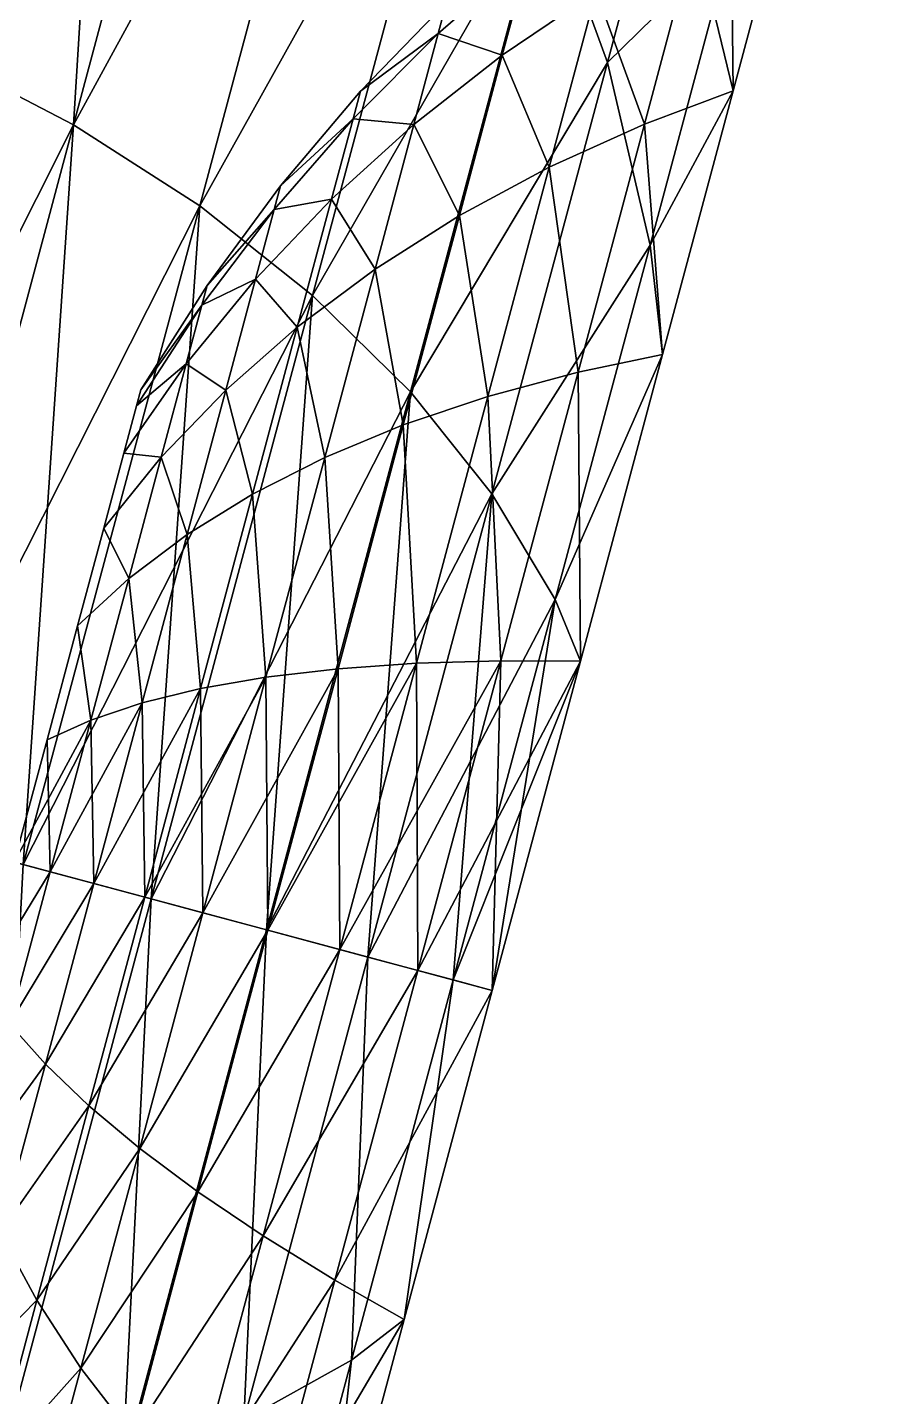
# Model space of a CAD drawing. Extents: x -32 to 38.3, y -16.7 to 82.8.
# Drawn here: x -28.493 to -26.811, y -4.233 to -1.533 of the extents above; entities that cross this region are included whole.
import ezdxf

# ---------------------------------------------------------------- set-up
doc = ezdxf.new("R2010")
doc.units = 0
doc.header["$MEASUREMENT"] = 0
doc.layers.add('STL2DXF', color=7, linetype='Continuous')

msp = doc.modelspace()

# ---------------------------------------------------------------- linework, layer by layer
at = {"layer": 'STL2DXF'}
for points in [[(-29.8277, -3.4993, 27.4223), (-31.9892, -11.5664, 30), (-27.3305, 5.8203, 30)], [(-31.9892, -11.5664, 5), (-30.0618, -4.373, 8.5169), (-27.3305, 5.8203, 5)], [(-12.6707, -16.7428, 30), (-27.3305, 5.8203, 30), (-31.9892, -11.5664, 30)], [(-8.012, 0.6439, 5), (-31.9892, -11.5664, 5), (-27.3305, 5.8203, 5)], [(-27.3305, 5.8203, 5), (-30.0618, -4.373, 8.5169), (-29.6599, -2.873, 8.3125)], [(-29.8277, -3.4993, 27.4223), (-27.3305, 5.8203, 30), (-29.6599, -2.873, 27.5075)], [(-29.6599, -2.873, 27.5075), (-27.3305, 5.8203, 30), (-29.4921, -2.2468, 27.4223)], [(-27.3305, 5.8203, 5), (-29.6599, -2.873, 8.3125), (-29.258, -1.373, 8.5169)], [(-29.4921, -2.2468, 27.4223), (-27.3305, 5.8203, 30), (-29.3357, -1.6632, 27.1726)], [(-29.3357, -1.6632, 27.1726), (-27.3305, 5.8203, 30), (-29.2014, -1.1621, 26.7753)], [(-27.3305, 5.8203, 30), (-12.6707, -16.7428, 30), (-8.012, 0.6439, 30)], [(-31.9892, -11.5664, 5), (-8.012, 0.6439, 5), (-12.6707, -16.7428, 5)], [(-28.5875, -0.0811, 9.1608), (-28.6716, -1.5849, 8.7144), (-28.3099, -0.2348, 9.2934)], [(-28.9588, -1.467, 20.0585), (-28.3099, -0.2348, 19.3316), (-28.6716, -1.5849, 19.9106)], [(-28.3099, -0.2348, 19.3316), (-28.4014, -1.7249, 19.6669), (-28.6716, -1.5849, 19.9106)], [(-28.4014, -1.7249, 8.9581), (-28.3099, -0.2348, 9.2934), (-28.6716, -1.5849, 8.7144)], [(-28.4014, -1.7249, 19.6669), (-28.3099, -0.2348, 19.3316), (-28.0554, -0.4336, 19.1131)], [(-28.3099, -0.2348, 9.2934), (-28.4014, -1.7249, 8.9581), (-28.0554, -0.4336, 9.5119)], [(-27.8283, -0.6741, 18.8125), (-28.4014, -1.7249, 19.6669), (-28.0554, -0.4336, 19.1131)], [(-28.4014, -1.7249, 8.9581), (-27.8283, -0.6741, 9.8125), (-28.0554, -0.4336, 9.5119)], [(-28.4014, -1.7249, 19.6669), (-27.8283, -0.6741, 18.8125), (-28.1527, -1.8846, 19.3316)], [(-27.8283, -0.6741, 9.8125), (-28.4014, -1.7249, 8.9581), (-28.1527, -1.8846, 9.2934)], [(-27.6326, -0.9522, 18.4349), (-28.1527, -1.8846, 19.3316), (-27.8283, -0.6741, 18.8125)], [(-28.1527, -1.8846, 9.2934), (-27.6326, -0.9522, 10.1901), (-27.8283, -0.6741, 9.8125)], [(-27.4716, -1.2632, 17.9867), (-27.1522, -0.8711, 16.8953), (-27.348, -1.6018, 17.4757)], [(-27.1522, -0.8711, 11.7297), (-27.4716, -1.2632, 10.6383), (-27.348, -1.6018, 11.1493)], [(-27.1032, -1.362, 16.4338), (-27.348, -1.6018, 17.4757), (-27.1522, -0.8711, 16.8953)], [(-27.348, -1.6018, 11.1493), (-27.1032, -1.362, 12.1912), (-27.1522, -0.8711, 11.7297)], [(-28.1527, -1.8846, 19.3316), (-27.6326, -0.9522, 18.4349), (-27.9298, -2.0612, 18.9104)], [(-27.6326, -0.9522, 10.1901), (-28.1527, -1.8846, 9.2934), (-27.9298, -2.0612, 9.7146)], [(-27.4716, -1.2632, 17.9867), (-27.9298, -2.0612, 18.9104), (-27.6326, -0.9522, 18.4349)], [(-27.9298, -2.0612, 9.7146), (-27.4716, -1.2632, 10.6383), (-27.6326, -0.9522, 10.1901)], [(-27.9298, -2.0612, 18.9104), (-27.4716, -1.2632, 17.9867), (-27.7364, -2.2516, 18.4106)], [(-27.4716, -1.2632, 10.6383), (-27.9298, -2.0612, 9.7146), (-27.7364, -2.2516, 10.2144)], [(-27.348, -1.6018, 17.4757), (-27.7364, -2.2516, 18.4106), (-27.4716, -1.2632, 17.9867)], [(-27.7364, -2.2516, 10.2144), (-27.348, -1.6018, 11.1493), (-27.4716, -1.2632, 10.6383)], [(-27.1747, -1.3485, 15.5341), (-27.1002, -1.6579, 16.1488), (-26.9934, -1.2592, 15.6109)], [(-27.1002, -1.6579, 12.4762), (-27.1747, -1.3485, 13.0909), (-26.9934, -1.2592, 13.0141)], [(-27.1032, -1.362, 16.4338), (-26.9934, -1.2592, 15.6109), (-27.1002, -1.6579, 16.1488)], [(-26.9934, -1.2592, 13.0141), (-27.1032, -1.362, 12.1912), (-27.1002, -1.6579, 12.4762)], [(-27.3701, -1.4618, 15.4417), (-27.2752, -1.7235, 16.04), (-27.1747, -1.3485, 15.5341)], [(-27.2752, -1.7235, 12.585), (-27.3701, -1.4618, 13.1833), (-27.1747, -1.3485, 13.0909)], [(-27.1002, -1.6579, 16.1488), (-27.1747, -1.3485, 15.5341), (-27.2752, -1.7235, 16.04)], [(-27.1747, -1.3485, 13.0909), (-27.1002, -1.6579, 12.4762), (-27.2752, -1.7235, 12.585)], [(-27.348, -1.6018, 17.4757), (-27.1032, -1.362, 16.4338), (-27.264, -1.9621, 16.9106)], [(-27.1032, -1.362, 12.1912), (-27.348, -1.6018, 11.1493), (-27.264, -1.9621, 11.7144)], [(-27.1002, -1.6579, 16.1488), (-27.264, -1.9621, 16.9106), (-27.1032, -1.362, 16.4338)], [(-27.264, -1.9621, 11.7144), (-27.1002, -1.6579, 12.4762), (-27.1032, -1.362, 12.1912)], [(-27.6818, -1.5445, 14.7935), (-27.5555, -1.5871, 15.3441), (-27.5021, -1.388, 14.8465)], [(-27.5021, -1.388, 14.8465), (-27.6654, -1.4834, 14.3125), (-27.6818, -1.5445, 14.7935)], [(-27.6654, -1.4834, 14.3125), (-27.5021, -1.388, 13.7785), (-27.6818, -1.5445, 13.8315)], [(-27.5555, -1.5871, 13.2809), (-27.6818, -1.5445, 13.8315), (-27.5021, -1.388, 13.7785)], [(-27.3701, -1.4618, 15.4417), (-27.5021, -1.388, 14.8465), (-27.5555, -1.5871, 15.3441)], [(-27.5021, -1.388, 13.7785), (-27.3701, -1.4618, 13.1833), (-27.5555, -1.5871, 13.2809)], [(-27.8354, -1.6585, 14.3125), (-27.6818, -1.5445, 14.7935), (-27.6654, -1.4834, 14.3125)], [(-27.6818, -1.5445, 13.8315), (-27.8354, -1.6585, 14.3125), (-27.6654, -1.4834, 14.3125)], [(-27.5555, -1.5871, 15.3441), (-27.463, -1.8085, 15.9094), (-27.3701, -1.4618, 15.4417)], [(-27.463, -1.8085, 12.7156), (-27.5555, -1.5871, 13.2809), (-27.3701, -1.4618, 13.1833)], [(-27.2752, -1.7235, 16.04), (-27.3701, -1.4618, 15.4417), (-27.463, -1.8085, 15.9094)], [(-27.3701, -1.4618, 13.1833), (-27.2752, -1.7235, 12.585), (-27.463, -1.8085, 12.7156)], [(-27.8499, -1.7127, 14.7384), (-27.7298, -1.7239, 15.2418), (-27.6818, -1.5445, 14.7935)], [(-27.6818, -1.5445, 14.7935), (-27.8354, -1.6585, 14.3125), (-27.8499, -1.7127, 14.7384)], [(-27.8354, -1.6585, 14.3125), (-27.6818, -1.5445, 13.8315), (-27.8499, -1.7127, 13.8866)], [(-27.7298, -1.7239, 13.3832), (-27.8499, -1.7127, 13.8866), (-27.6818, -1.5445, 13.8315)], [(-27.5555, -1.5871, 15.3441), (-27.6818, -1.5445, 14.7935), (-27.7298, -1.7239, 15.2418)], [(-27.6818, -1.5445, 13.8315), (-27.5555, -1.5871, 13.2809), (-27.7298, -1.7239, 13.3832)], [(-28.4014, -1.7249, 19.6669), (-29.0599, -3.0338, 20.1081), (-28.6716, -1.5849, 19.9106)], [(-28.6716, -1.5849, 8.7144), (-28.7727, -3.1108, 8.7692), (-28.4014, -1.7249, 8.9581)], [(-27.7298, -1.7239, 15.2418), (-27.6403, -1.9038, 15.7714), (-27.5555, -1.5871, 15.3441)], [(-27.6403, -1.9038, 12.8536), (-27.7298, -1.7239, 13.3832), (-27.5555, -1.5871, 13.2809)], [(-27.463, -1.8085, 15.9094), (-27.5555, -1.5871, 15.3441), (-27.6403, -1.9038, 15.7714)], [(-27.5555, -1.5871, 13.2809), (-27.463, -1.8085, 12.7156), (-27.6403, -1.9038, 12.8536)], [(-27.7364, -2.2516, 18.4106), (-27.348, -1.6018, 17.4757), (-27.576, -2.4527, 17.8406)], [(-27.348, -1.6018, 11.1493), (-27.7364, -2.2516, 10.2144), (-27.576, -2.4527, 10.7844)], [(-27.264, -1.9621, 16.9106), (-27.576, -2.4527, 17.8406), (-27.348, -1.6018, 17.4757)], [(-27.576, -2.4527, 10.7844), (-27.264, -1.9621, 11.7144), (-27.348, -1.6018, 11.1493)], [(-27.9931, -1.8448, 14.3125), (-27.8499, -1.7127, 14.7384), (-27.8354, -1.6585, 14.3125)], [(-27.8499, -1.7127, 13.8866), (-27.9931, -1.8448, 14.3125), (-27.8354, -1.6585, 14.3125)], [(-27.2752, -1.7235, 16.04), (-27.2394, -2.1774, 16.5615), (-27.1002, -1.6579, 16.1488)], [(-27.2394, -2.1774, 12.0635), (-27.2752, -1.7235, 12.585), (-27.1002, -1.6579, 12.4762)], [(-27.264, -1.9621, 16.9106), (-27.1002, -1.6579, 16.1488), (-27.2394, -2.1774, 16.5615)], [(-27.1002, -1.6579, 12.4762), (-27.264, -1.9621, 11.7144), (-27.2394, -2.1774, 12.0635)], [(-29.0599, -3.0338, 20.1081), (-28.4014, -1.7249, 19.6669), (-28.7727, -3.1108, 19.8558)], [(-28.4014, -1.7249, 19.6669), (-28.5008, -3.1836, 19.5087), (-28.7727, -3.1108, 19.8558)], [(-28.7727, -3.1108, 8.7692), (-28.1527, -1.8846, 9.2934), (-28.4014, -1.7249, 8.9581)], [(-28.5008, -3.1836, 19.5087), (-28.4014, -1.7249, 19.6669), (-28.1527, -1.8846, 19.3316)], [(-28.0056, -1.8917, 14.6812), (-27.8924, -1.8714, 15.1352), (-27.8499, -1.7127, 14.7384)], [(-27.8499, -1.7127, 14.7384), (-27.9931, -1.8448, 14.3125), (-28.0056, -1.8917, 14.6812)], [(-27.9931, -1.8448, 14.3125), (-27.8499, -1.7127, 13.8866), (-28.0056, -1.8917, 13.9438)], [(-27.8924, -1.8714, 13.4898), (-28.0056, -1.8917, 13.9438), (-27.8499, -1.7127, 13.8866)], [(-27.7298, -1.7239, 15.2418), (-27.8499, -1.7127, 14.7384), (-27.8924, -1.8714, 15.1352)], [(-27.8499, -1.7127, 13.8866), (-27.7298, -1.7239, 13.3832), (-27.8924, -1.8714, 13.4898)], [(-27.8924, -1.8714, 15.1352), (-27.8063, -2.0092, 15.6267), (-27.7298, -1.7239, 15.2418)], [(-27.8063, -2.0092, 12.9983), (-27.8924, -1.8714, 13.4898), (-27.7298, -1.7239, 13.3832)], [(-27.6403, -1.9038, 15.7714), (-27.7298, -1.7239, 15.2418), (-27.8063, -2.0092, 15.6267)], [(-27.7298, -1.7239, 13.3832), (-27.6403, -1.9038, 12.8536), (-27.8063, -2.0092, 12.9983)], [(-27.463, -1.8085, 15.9094), (-27.4061, -2.2123, 16.4283), (-27.2752, -1.7235, 16.04)], [(-27.4061, -2.2123, 12.1967), (-27.463, -1.8085, 12.7156), (-27.2752, -1.7235, 12.585)], [(-27.2394, -2.1774, 16.5615), (-27.2752, -1.7235, 16.04), (-27.4061, -2.2123, 16.4283)], [(-27.2752, -1.7235, 12.585), (-27.2394, -2.1774, 12.0635), (-27.4061, -2.2123, 12.1967)], [(-27.6403, -1.9038, 15.7714), (-27.5841, -2.2602, 16.2683), (-27.463, -1.8085, 15.9094)], [(-27.5841, -2.2602, 12.3567), (-27.6403, -1.9038, 12.8536), (-27.463, -1.8085, 12.7156)], [(-27.4061, -2.2123, 16.4283), (-27.463, -1.8085, 15.9094), (-27.5841, -2.2602, 16.2683)], [(-27.463, -1.8085, 12.7156), (-27.4061, -2.2123, 12.1967), (-27.5841, -2.2602, 12.3567)], [(-28.1378, -2.0413, 14.3125), (-28.0056, -1.8917, 14.6812), (-27.9931, -1.8448, 14.3125)], [(-28.0056, -1.8917, 13.9438), (-28.1378, -2.0413, 14.3125), (-27.9931, -1.8448, 14.3125)], [(-28.1527, -1.8846, 9.2934), (-28.7727, -3.1108, 8.7692), (-28.5008, -3.1836, 9.1163)], [(-28.1527, -1.8846, 19.3316), (-28.2486, -3.2512, 19.0726), (-28.5008, -3.1836, 19.5087)], [(-28.5008, -3.1836, 9.1163), (-27.9298, -2.0612, 9.7146), (-28.1527, -1.8846, 9.2934)], [(-28.2486, -3.2512, 19.0726), (-28.1527, -1.8846, 19.3316), (-27.9298, -2.0612, 18.9104)], [(-28.0425, -2.0291, 15.0248), (-27.9601, -2.124, 15.476), (-27.8924, -1.8714, 15.1352)], [(-27.8924, -1.8714, 15.1352), (-28.0056, -1.8917, 14.6812), (-28.0425, -2.0291, 15.0248)], [(-28.0056, -1.8917, 13.9438), (-27.8924, -1.8714, 13.4898), (-28.0425, -2.0291, 13.6002)], [(-27.9601, -2.124, 13.149), (-28.0425, -2.0291, 13.6002), (-27.8924, -1.8714, 13.4898)], [(-27.8063, -2.0092, 15.6267), (-27.8924, -1.8714, 15.1352), (-27.9601, -2.124, 15.476)], [(-27.8924, -1.8714, 13.4898), (-27.8063, -2.0092, 12.9983), (-27.9601, -2.124, 13.149)], [(-28.1484, -2.0807, 14.6224), (-28.0425, -2.0291, 15.0248), (-28.0056, -1.8917, 14.6812)], [(-28.0056, -1.8917, 14.6812), (-28.1378, -2.0413, 14.3125), (-28.1484, -2.0807, 14.6224)], [(-28.1378, -2.0413, 14.3125), (-28.0056, -1.8917, 13.9438), (-28.1484, -2.0807, 14.0026)], [(-28.0425, -2.0291, 13.6002), (-28.1484, -2.0807, 14.0026), (-28.0056, -1.8917, 13.9438)], [(-27.8063, -2.0092, 15.6267), (-27.7509, -2.3166, 16.0993), (-27.6403, -1.9038, 15.7714)], [(-27.7509, -2.3166, 12.5257), (-27.8063, -2.0092, 12.9983), (-27.6403, -1.9038, 12.8536)], [(-27.5841, -2.2602, 16.2683), (-27.6403, -1.9038, 15.7714), (-27.7509, -2.3166, 16.0993)], [(-27.6403, -1.9038, 12.8536), (-27.5841, -2.2602, 12.3567), (-27.7509, -2.3166, 12.5257)], [(-27.576, -2.4527, 17.8406), (-27.264, -1.9621, 16.9106), (-27.4513, -2.661, 17.2103)], [(-27.264, -1.9621, 11.7144), (-27.576, -2.4527, 10.7844), (-27.4513, -2.661, 11.4147)], [(-27.2394, -2.1774, 16.5615), (-27.4513, -2.661, 17.2103), (-27.264, -1.9621, 16.9106)], [(-27.4513, -2.661, 11.4147), (-27.2394, -2.1774, 12.0635), (-27.264, -1.9621, 11.7144)], [(-27.9601, -2.124, 15.476), (-27.9059, -2.381, 15.9221), (-27.8063, -2.0092, 15.6267)], [(-27.9059, -2.381, 12.7029), (-27.9601, -2.124, 13.149), (-27.8063, -2.0092, 12.9983)], [(-27.7509, -2.3166, 16.0993), (-27.8063, -2.0092, 15.6267), (-27.9059, -2.381, 15.9221)], [(-27.8063, -2.0092, 12.9983), (-27.7509, -2.3166, 12.5257), (-27.9059, -2.381, 12.7029)], [(-28.2689, -2.2472, 14.3125), (-28.1484, -2.0807, 14.6224), (-28.1378, -2.0413, 14.3125)], [(-28.1484, -2.0807, 14.0026), (-28.2689, -2.2472, 14.3125), (-28.1378, -2.0413, 14.3125)], [(-28.1793, -2.1963, 14.9112), (-28.1011, -2.2478, 15.3199), (-28.0425, -2.0291, 15.0248)], [(-28.0425, -2.0291, 15.0248), (-28.1484, -2.0807, 14.6224), (-28.1793, -2.1963, 14.9112)], [(-28.1484, -2.0807, 14.0026), (-28.0425, -2.0291, 13.6002), (-28.1793, -2.1963, 13.7138)], [(-28.1011, -2.2478, 13.3051), (-28.1793, -2.1963, 13.7138), (-28.0425, -2.0291, 13.6002)], [(-27.9601, -2.124, 15.476), (-28.0425, -2.0291, 15.0248), (-28.1011, -2.2478, 15.3199)], [(-28.0425, -2.0291, 13.6002), (-27.9601, -2.124, 13.149), (-28.1011, -2.2478, 13.3051)], [(-27.9298, -2.0612, 9.7146), (-28.5008, -3.1836, 9.1163), (-28.2486, -3.2512, 9.5524)], [(-27.9298, -2.0612, 18.9104), (-28.0206, -3.3123, 18.5551), (-28.2486, -3.2512, 19.0726)], [(-28.2486, -3.2512, 9.5524), (-27.7364, -2.2516, 10.2144), (-27.9298, -2.0612, 9.7146)], [(-28.0206, -3.3123, 18.5551), (-27.9298, -2.0612, 18.9104), (-27.7364, -2.2516, 18.4106)], [(-28.2774, -2.2789, 14.5621), (-28.1793, -2.1963, 14.9112), (-28.1484, -2.0807, 14.6224)], [(-28.1484, -2.0807, 14.6224), (-28.2689, -2.2472, 14.3125), (-28.2774, -2.2789, 14.5621)], [(-28.2689, -2.2472, 14.3125), (-28.1484, -2.0807, 14.0026), (-28.2774, -2.2789, 14.0629)], [(-28.1793, -2.1963, 13.7138), (-28.2774, -2.2789, 14.0629), (-28.1484, -2.0807, 14.0026)], [(-28.1011, -2.2478, 15.3199), (-28.0483, -2.4532, 15.7374), (-27.9601, -2.124, 15.476)], [(-28.0483, -2.4532, 12.8876), (-28.1011, -2.2478, 13.3051), (-27.9601, -2.124, 13.149)], [(-27.9059, -2.381, 15.9221), (-27.9601, -2.124, 15.476), (-28.0483, -2.4532, 15.7374)], [(-27.9601, -2.124, 13.149), (-27.9059, -2.381, 12.7029), (-28.0483, -2.4532, 12.8876)], [(-27.4513, -2.661, 17.2103), (-27.2394, -2.1774, 16.5615), (-27.4015, -2.7824, 16.8209)], [(-27.2394, -2.1774, 12.0635), (-27.4513, -2.661, 11.4147), (-27.4015, -2.7824, 11.8041)], [(-27.4061, -2.2123, 16.4283), (-27.4015, -2.7824, 16.8209), (-27.2394, -2.1774, 16.5615)], [(-27.4015, -2.7824, 11.8041), (-27.4061, -2.2123, 12.1967), (-27.2394, -2.1774, 12.0635)], [(-28.3023, -2.372, 14.7948), (-28.2286, -2.3801, 15.1591), (-28.1793, -2.1963, 14.9112)], [(-28.1793, -2.1963, 14.9112), (-28.2774, -2.2789, 14.5621), (-28.3023, -2.372, 14.7948)], [(-28.2774, -2.2789, 14.0629), (-28.1793, -2.1963, 13.7138), (-28.3023, -2.372, 13.8302)], [(-28.2286, -2.3801, 13.4659), (-28.3023, -2.372, 13.8302), (-28.1793, -2.1963, 13.7138)], [(-28.1011, -2.2478, 15.3199), (-28.1793, -2.1963, 14.9112), (-28.2286, -2.3801, 15.1591)], [(-28.1793, -2.1963, 13.7138), (-28.1011, -2.2478, 13.3051), (-28.2286, -2.3801, 13.4659)], [(-27.5841, -2.2602, 16.2683), (-27.5586, -2.7814, 16.6724), (-27.4061, -2.2123, 16.4283)], [(-27.5586, -2.7814, 11.9526), (-27.5841, -2.2602, 12.3567), (-27.4061, -2.2123, 12.1967)], [(-27.4015, -2.7824, 16.8209), (-27.4061, -2.2123, 16.4283), (-27.5586, -2.7814, 16.6724)], [(-27.4061, -2.2123, 12.1967), (-27.4015, -2.7824, 11.8041), (-27.5586, -2.7814, 11.9526)], [(-28.2774, -2.2789, 14.0629), (-28.2774, -2.2789, 14.5621), (-28.2689, -2.2472, 14.3125)], [(-27.7364, -2.2516, 10.2144), (-28.2486, -3.2512, 9.5524), (-28.0206, -3.3123, 10.0699)], [(-28.2286, -2.3801, 15.1591), (-28.1774, -2.5328, 15.5463), (-28.1011, -2.2478, 15.3199)], [(-28.1774, -2.5328, 13.0787), (-28.2286, -2.3801, 13.4659), (-28.1011, -2.2478, 13.3051)], [(-28.0483, -2.4532, 15.7374), (-28.1011, -2.2478, 15.3199), (-28.1774, -2.5328, 15.5463)], [(-28.1011, -2.2478, 13.3051), (-28.0483, -2.4532, 12.8876), (-28.1774, -2.5328, 13.0787)], [(-27.7364, -2.2516, 18.4106), (-27.8207, -3.3659, 17.9651), (-28.0206, -3.3123, 18.5551)], [(-28.0206, -3.3123, 10.0699), (-27.576, -2.4527, 10.7844), (-27.7364, -2.2516, 10.2144)], [(-27.8207, -3.3659, 17.9651), (-27.7364, -2.2516, 18.4106), (-27.576, -2.4527, 17.8406)], [(-27.7509, -2.3166, 16.0993), (-27.7251, -2.7864, 16.4939), (-27.5841, -2.2602, 16.2683)], [(-27.7251, -2.7864, 12.1311), (-27.7509, -2.3166, 12.5257), (-27.5841, -2.2602, 12.3567)], [(-27.5586, -2.7814, 16.6724), (-27.5841, -2.2602, 16.2683), (-27.7251, -2.7864, 16.4939)], [(-27.5841, -2.2602, 12.3567), (-27.5586, -2.7814, 11.9526), (-27.7251, -2.7864, 12.1311)], [(-28.3023, -2.372, 13.8302), (-28.3023, -2.372, 14.7948), (-28.2774, -2.2789, 14.5621)], [(-28.3023, -2.372, 13.8302), (-28.2774, -2.2789, 14.5621), (-28.2774, -2.2789, 14.0629)], [(-27.9059, -2.381, 15.9221), (-27.8797, -2.7972, 16.3054), (-27.7509, -2.3166, 16.0993)], [(-27.8797, -2.7972, 12.3196), (-27.9059, -2.381, 12.7029), (-27.7509, -2.3166, 12.5257)], [(-27.7251, -2.7864, 16.4939), (-27.7509, -2.3166, 16.0993), (-27.8797, -2.7972, 16.3054)], [(-27.7509, -2.3166, 12.5257), (-27.7251, -2.7864, 12.1311), (-27.8797, -2.7972, 12.3196)], [(-28.342, -2.5201, 13.6305), (-28.342, -2.5201, 14.9945), (-28.3023, -2.372, 13.8302)], [(-28.3023, -2.372, 13.8302), (-28.342, -2.5201, 14.9945), (-28.3023, -2.372, 14.7948)], [(-28.2286, -2.3801, 15.1591), (-28.3023, -2.372, 14.7948), (-28.342, -2.5201, 14.9945)], [(-28.3023, -2.372, 13.8302), (-28.2286, -2.3801, 13.4659), (-28.342, -2.5201, 13.6305)], [(-28.342, -2.5201, 14.9945), (-28.2927, -2.6196, 15.3494), (-28.2286, -2.3801, 15.1591)], [(-28.2927, -2.6196, 13.2756), (-28.342, -2.5201, 13.6305), (-28.2286, -2.3801, 13.4659)], [(-28.1774, -2.5328, 15.5463), (-28.2286, -2.3801, 15.1591), (-28.2927, -2.6196, 15.3494)], [(-28.2286, -2.3801, 13.4659), (-28.1774, -2.5328, 13.0787), (-28.2927, -2.6196, 13.2756)], [(-28.0483, -2.4532, 15.7374), (-28.0219, -2.8139, 16.1077), (-27.9059, -2.381, 15.9221)], [(-28.0219, -2.8139, 12.5173), (-28.0483, -2.4532, 12.8876), (-27.9059, -2.381, 12.7029)], [(-27.8797, -2.7972, 16.3054), (-27.9059, -2.381, 15.9221), (-28.0219, -2.8139, 16.1077)], [(-27.9059, -2.381, 12.7029), (-27.8797, -2.7972, 12.3196), (-28.0219, -2.8139, 12.5173)], [(-28.1774, -2.5328, 15.5463), (-28.151, -2.8365, 15.9018), (-28.0483, -2.4532, 15.7374)], [(-28.151, -2.8365, 12.7232), (-28.1774, -2.5328, 13.0787), (-28.0483, -2.4532, 12.8876)], [(-28.0219, -2.8139, 16.1077), (-28.0483, -2.4532, 15.7374), (-28.151, -2.8365, 15.9018)], [(-28.0483, -2.4532, 12.8876), (-28.0219, -2.8139, 12.5173), (-28.151, -2.8365, 12.7232)], [(-27.576, -2.4527, 10.7844), (-28.0206, -3.3123, 10.0699), (-27.8207, -3.3659, 10.6599)], [(-27.576, -2.4527, 17.8406), (-27.6522, -3.411, 17.3125), (-27.8207, -3.3659, 17.9651)], [(-27.8207, -3.3659, 10.6599), (-27.4513, -2.661, 11.4147), (-27.576, -2.4527, 10.7844)], [(-27.6522, -3.411, 17.3125), (-27.576, -2.4527, 17.8406), (-27.4513, -2.661, 17.2103)], [(-28.3937, -2.713, 13.4772), (-28.3937, -2.713, 15.1478), (-28.342, -2.5201, 14.9945)], [(-28.3937, -2.713, 13.4772), (-28.342, -2.5201, 14.9945), (-28.342, -2.5201, 13.6305)], [(-28.2927, -2.6196, 15.3494), (-28.342, -2.5201, 14.9945), (-28.3937, -2.713, 15.1478)], [(-28.342, -2.5201, 13.6305), (-28.2927, -2.6196, 13.2756), (-28.3937, -2.713, 13.4772)], [(-28.2927, -2.6196, 15.3494), (-28.2664, -2.8647, 15.6886), (-28.1774, -2.5328, 15.5463)], [(-28.2664, -2.8647, 12.9364), (-28.2927, -2.6196, 13.2756), (-28.1774, -2.5328, 13.0787)], [(-28.151, -2.8365, 15.9018), (-28.1774, -2.5328, 15.5463), (-28.2664, -2.8647, 15.6886)], [(-28.1774, -2.5328, 13.0787), (-28.151, -2.8365, 12.7232), (-28.2664, -2.8647, 12.9364)], [(-28.3937, -2.713, 15.1478), (-28.3675, -2.8985, 15.469), (-28.2927, -2.6196, 15.3494)], [(-28.3675, -2.8985, 13.156), (-28.3937, -2.713, 13.4772), (-28.2927, -2.6196, 13.2756)], [(-28.2664, -2.8647, 15.6886), (-28.2927, -2.6196, 15.3494), (-28.3675, -2.8985, 15.469)], [(-28.2927, -2.6196, 13.2756), (-28.2664, -2.8647, 12.9364), (-28.3675, -2.8985, 13.156)], [(-27.4513, -2.661, 11.4147), (-27.8207, -3.3659, 10.6599), (-27.6522, -3.411, 11.3125)], [(-27.4513, -2.661, 17.2103), (-27.5754, -3.4316, 16.9094), (-27.6522, -3.411, 17.3125)], [(-27.6522, -3.411, 11.3125), (-27.4015, -2.7824, 11.8041), (-27.4513, -2.661, 11.4147)], [(-27.5754, -3.4316, 16.9094), (-27.4513, -2.661, 17.2103), (-27.4015, -2.7824, 16.8209)], [(-28.4539, -2.9377, 13.3808), (-28.4539, -2.9377, 15.2442), (-28.3937, -2.713, 15.1478)], [(-28.4539, -2.9377, 13.3808), (-28.3937, -2.713, 15.1478), (-28.3937, -2.713, 13.4772)], [(-28.3675, -2.8985, 15.469), (-28.3937, -2.713, 15.1478), (-28.4539, -2.9377, 15.2442)], [(-28.3937, -2.713, 13.4772), (-28.3675, -2.8985, 13.156), (-28.4539, -2.9377, 13.3808)], [(-27.8797, -2.7972, 16.3054), (-28.1464, -3.2786, 16.1711), (-28.0179, -3.313, 16.3757)], [(-28.1464, -3.2786, 16.1711), (-27.8797, -2.7972, 16.3054), (-28.0219, -2.8139, 16.1077)], [(-28.0179, -3.313, 12.2493), (-28.0219, -2.8139, 12.5173), (-27.8797, -2.7972, 12.3196)], [(-27.7251, -2.7864, 16.4939), (-28.0179, -3.313, 16.3757), (-27.8763, -3.3509, 16.5708)], [(-28.0179, -3.313, 16.3757), (-27.7251, -2.7864, 16.4939), (-27.8797, -2.7972, 16.3054)], [(-27.8797, -2.7972, 12.3196), (-27.8763, -3.3509, 12.0542), (-28.0179, -3.313, 12.2493)], [(-27.8763, -3.3509, 12.0542), (-27.8797, -2.7972, 12.3196), (-27.7251, -2.7864, 12.1311)], [(-27.5586, -2.7814, 16.6724), (-27.8763, -3.3509, 16.5708), (-27.7223, -3.3922, 16.7556)], [(-27.8763, -3.3509, 16.5708), (-27.5586, -2.7814, 16.6724), (-27.7251, -2.7864, 16.4939)], [(-27.7251, -2.7864, 12.1311), (-27.7223, -3.3922, 11.8694), (-27.8763, -3.3509, 12.0542)], [(-27.7223, -3.3922, 11.8694), (-27.7251, -2.7864, 12.1311), (-27.5586, -2.7814, 11.9526)], [(-27.7223, -3.3922, 16.7556), (-27.4015, -2.7824, 16.8209), (-27.5586, -2.7814, 16.6724)], [(-27.5586, -2.7814, 11.9526), (-27.5754, -3.4316, 11.7156), (-27.7223, -3.3922, 11.8694)], [(-27.4015, -2.7824, 16.8209), (-27.7223, -3.3922, 16.7556), (-27.5754, -3.4316, 16.9094)], [(-27.4015, -2.7824, 11.8041), (-27.6522, -3.411, 11.3125), (-27.5754, -3.4316, 11.7156)], [(-27.5754, -3.4316, 11.7156), (-27.5586, -2.7814, 11.9526), (-27.4015, -2.7824, 11.8041)], [(-28.0219, -2.8139, 16.1077), (-28.2612, -3.2478, 15.9579), (-28.1464, -3.2786, 16.1711)], [(-28.2612, -3.2478, 15.9579), (-28.0219, -2.8139, 16.1077), (-28.151, -2.8365, 15.9018)], [(-28.1464, -3.2786, 12.4539), (-28.151, -2.8365, 12.7232), (-28.0219, -2.8139, 12.5173)], [(-28.0219, -2.8139, 12.5173), (-28.0179, -3.313, 12.2493), (-28.1464, -3.2786, 12.4539)], [(-28.151, -2.8365, 15.9018), (-28.3618, -3.2209, 15.7371), (-28.2612, -3.2478, 15.9579)], [(-28.3618, -3.2209, 15.7371), (-28.151, -2.8365, 15.9018), (-28.2664, -2.8647, 15.6886)], [(-28.2612, -3.2478, 12.6671), (-28.2664, -2.8647, 12.9364), (-28.151, -2.8365, 12.7232)], [(-28.151, -2.8365, 12.7232), (-28.1464, -3.2786, 12.4539), (-28.2612, -3.2478, 12.6671)], [(-28.2664, -2.8647, 15.6886), (-28.4477, -3.1979, 15.5098), (-28.3618, -3.2209, 15.7371)], [(-28.4477, -3.1979, 15.5098), (-28.2664, -2.8647, 15.6886), (-28.3675, -2.8985, 15.469)], [(-28.3618, -3.2209, 12.8879), (-28.3675, -2.8985, 13.156), (-28.2664, -2.8647, 12.9364)], [(-28.2664, -2.8647, 12.9364), (-28.2612, -3.2478, 12.6671), (-28.3618, -3.2209, 12.8879)], [(-28.3675, -2.8985, 15.469), (-28.5185, -3.1789, 15.277), (-28.4477, -3.1979, 15.5098)], [(-28.5185, -3.1789, 15.277), (-28.3675, -2.8985, 15.469), (-28.4539, -2.9377, 15.2442)], [(-28.4477, -3.1979, 13.1152), (-28.4539, -2.9377, 13.3808), (-28.3675, -2.8985, 13.156)], [(-28.3675, -2.8985, 13.156), (-28.3618, -3.2209, 12.8879), (-28.4477, -3.1979, 13.1152)], [(-28.5185, -3.1789, 13.348), (-28.5185, -3.1789, 15.277), (-28.4539, -2.9377, 15.2442)], [(-28.5185, -3.1789, 13.348), (-28.4539, -2.9377, 15.2442), (-28.4539, -2.9377, 13.3808)], [(-28.4539, -2.9377, 13.3808), (-28.4477, -3.1979, 13.1152), (-28.5185, -3.1789, 13.348)], [(-28.5831, -3.42, 15.2442), (-28.4477, -3.1979, 15.5098), (-28.5185, -3.1789, 15.277)], [(-28.4477, -3.1979, 13.1152), (-28.5831, -3.42, 13.3808), (-28.5185, -3.1789, 13.348)], [(-28.5675, -4.4412, 18.9104), (-28.5008, -3.1836, 19.5087), (-28.2486, -3.2512, 19.0726)], [(-28.5008, -3.1836, 9.1163), (-28.5675, -4.4412, 9.7146), (-28.2486, -3.2512, 9.5524)], [(-28.4477, -3.1979, 15.5098), (-28.5831, -3.42, 15.2442), (-28.5279, -3.4972, 15.469)], [(-28.5831, -3.42, 13.3808), (-28.4477, -3.1979, 13.1152), (-28.5279, -3.4972, 13.156)], [(-28.5279, -3.4972, 15.469), (-28.3618, -3.2209, 15.7371), (-28.4477, -3.1979, 15.5098)], [(-28.3618, -3.2209, 12.8879), (-28.5279, -3.4972, 13.156), (-28.4477, -3.1979, 13.1152)], [(-28.3618, -3.2209, 15.7371), (-28.5279, -3.4972, 15.469), (-28.4572, -3.577, 15.6886)], [(-28.5279, -3.4972, 13.156), (-28.3618, -3.2209, 12.8879), (-28.4572, -3.577, 12.9364)], [(-28.4572, -3.577, 15.6886), (-28.2612, -3.2478, 15.9579), (-28.3618, -3.2209, 15.7371)], [(-28.2612, -3.2478, 12.6671), (-28.4572, -3.577, 12.9364), (-28.3618, -3.2209, 12.8879)], [(-28.2486, -3.2512, 19.0726), (-28.3048, -4.3729, 18.4106), (-28.5675, -4.4412, 18.9104)], [(-28.3048, -4.3729, 10.2144), (-28.2486, -3.2512, 9.5524), (-28.5675, -4.4412, 9.7146)], [(-28.2612, -3.2478, 15.9579), (-28.4572, -3.577, 15.6886), (-28.3714, -3.6592, 15.9018)], [(-28.4572, -3.577, 12.9364), (-28.2612, -3.2478, 12.6671), (-28.3714, -3.6592, 12.7232)], [(-28.3714, -3.6592, 15.9018), (-28.1464, -3.2786, 16.1711), (-28.2612, -3.2478, 15.9579)], [(-28.1464, -3.2786, 12.4539), (-28.3714, -3.6592, 12.7232), (-28.2612, -3.2478, 12.6671)], [(-28.3048, -4.3729, 18.4106), (-28.2486, -3.2512, 19.0726), (-28.0206, -3.3123, 18.5551)], [(-28.2486, -3.2512, 9.5524), (-28.3048, -4.3729, 10.2144), (-28.0206, -3.3123, 10.0699)], [(-28.1464, -3.2786, 16.1711), (-28.3714, -3.6592, 15.9018), (-28.2709, -3.7432, 16.1077)], [(-28.3714, -3.6592, 12.7232), (-28.1464, -3.2786, 12.4539), (-28.2709, -3.7432, 12.5173)], [(-28.2709, -3.7432, 16.1077), (-28.0179, -3.313, 16.3757), (-28.1464, -3.2786, 16.1711)], [(-28.0179, -3.313, 12.2493), (-28.2709, -3.7432, 12.5173), (-28.1464, -3.2786, 12.4539)], [(-28.0206, -3.3123, 18.5551), (-28.0654, -4.279, 17.8406), (-28.3048, -4.3729, 18.4106)], [(-28.0654, -4.279, 10.7844), (-28.0206, -3.3123, 10.0699), (-28.3048, -4.3729, 10.2144)], [(-28.0179, -3.313, 16.3757), (-28.2709, -3.7432, 16.1077), (-28.1561, -3.8288, 16.3054)], [(-28.2709, -3.7432, 12.5173), (-28.0179, -3.313, 12.2493), (-28.1561, -3.8288, 12.3196)], [(-28.1561, -3.8288, 16.3054), (-27.8763, -3.3509, 16.5708), (-28.0179, -3.313, 16.3757)], [(-27.8763, -3.3509, 12.0542), (-28.1561, -3.8288, 12.3196), (-28.0179, -3.313, 12.2493)], [(-28.0654, -4.279, 17.8406), (-28.0206, -3.3123, 18.5551), (-27.8207, -3.3659, 17.9651)], [(-28.0206, -3.3123, 10.0699), (-28.0654, -4.279, 10.7844), (-27.8207, -3.3659, 10.6599)], [(-27.8763, -3.3509, 16.5708), (-28.1561, -3.8288, 16.3054), (-28.0276, -3.9155, 16.4939)], [(-28.1561, -3.8288, 12.3196), (-27.8763, -3.3509, 12.0542), (-28.0276, -3.9155, 12.1311)], [(-27.8207, -3.3659, 17.9651), (-27.8532, -4.161, 17.2103), (-28.0654, -4.279, 17.8406)], [(-27.8532, -4.161, 11.4147), (-27.8207, -3.3659, 10.6599), (-28.0654, -4.279, 10.7844)], [(-28.0276, -3.9155, 16.4939), (-27.7223, -3.3922, 16.7556), (-27.8763, -3.3509, 16.5708)], [(-27.7223, -3.3922, 11.8694), (-28.0276, -3.9155, 12.1311), (-27.8763, -3.3509, 12.0542)], [(-27.8532, -4.161, 17.2103), (-27.8207, -3.3659, 17.9651), (-27.6522, -3.411, 17.3125)], [(-27.8207, -3.3659, 10.6599), (-27.8532, -4.161, 11.4147), (-27.6522, -3.411, 11.3125)], [(-27.7223, -3.3922, 16.7556), (-28.0276, -3.9155, 16.4939), (-27.886, -4.003, 16.6724)], [(-28.0276, -3.9155, 12.1311), (-27.7223, -3.3922, 11.8694), (-27.886, -4.003, 11.9526)], [(-27.886, -4.003, 16.6724), (-27.5754, -3.4316, 16.9094), (-27.7223, -3.3922, 16.7556)], [(-27.5754, -3.4316, 11.7156), (-27.886, -4.003, 11.9526), (-27.7223, -3.3922, 11.8694)], [(-27.6522, -3.411, 17.3125), (-27.7494, -4.0808, 16.8209), (-27.8532, -4.161, 17.2103)], [(-27.7494, -4.0808, 11.8041), (-27.6522, -3.411, 11.3125), (-27.8532, -4.161, 11.4147)], [(-27.7494, -4.0808, 16.8209), (-27.6522, -3.411, 17.3125), (-27.5754, -3.4316, 16.9094)], [(-27.6522, -3.411, 11.3125), (-27.7494, -4.0808, 11.8041), (-27.5754, -3.4316, 11.7156)], [(-27.5754, -3.4316, 16.9094), (-27.886, -4.003, 16.6724), (-27.7494, -4.0808, 16.8209)], [(-27.886, -4.003, 11.9526), (-27.5754, -3.4316, 11.7156), (-27.7494, -4.0808, 11.8041)], [(-28.6026, -3.7761, 15.3494), (-28.4572, -3.577, 15.6886), (-28.5279, -3.4972, 15.469)], [(-28.4572, -3.577, 12.9364), (-28.6026, -3.7761, 13.2756), (-28.5279, -3.4972, 13.156)], [(-28.4572, -3.577, 15.6886), (-28.6026, -3.7761, 15.3494), (-28.5461, -3.9089, 15.5463)], [(-28.6026, -3.7761, 13.2756), (-28.4572, -3.577, 12.9364), (-28.5461, -3.9089, 13.0787)], [(-28.5461, -3.9089, 15.5463), (-28.3714, -3.6592, 15.9018), (-28.4572, -3.577, 15.6886)], [(-28.3714, -3.6592, 12.7232), (-28.5461, -3.9089, 13.0787), (-28.4572, -3.577, 12.9364)], [(-28.3714, -3.6592, 15.9018), (-28.5461, -3.9089, 15.5463), (-28.4741, -4.0425, 15.7374)], [(-28.5461, -3.9089, 13.0787), (-28.3714, -3.6592, 12.7232), (-28.4741, -4.0425, 12.8876)], [(-28.4741, -4.0425, 15.7374), (-28.2709, -3.7432, 16.1077), (-28.3714, -3.6592, 15.9018)], [(-28.2709, -3.7432, 12.5173), (-28.4741, -4.0425, 12.8876), (-28.3714, -3.6592, 12.7232)], [(-28.2709, -3.7432, 16.1077), (-28.4741, -4.0425, 15.7374), (-28.3869, -4.1762, 15.9221)], [(-28.4741, -4.0425, 12.8876), (-28.2709, -3.7432, 12.5173), (-28.3869, -4.1762, 12.7029)], [(-28.3869, -4.1762, 15.9221), (-28.1561, -3.8288, 16.3054), (-28.2709, -3.7432, 16.1077)], [(-28.1561, -3.8288, 12.3196), (-28.3869, -4.1762, 12.7029), (-28.2709, -3.7432, 12.5173)], [(-28.1561, -3.8288, 16.3054), (-28.3869, -4.1762, 15.9221), (-28.2849, -4.3095, 16.0993)], [(-28.3869, -4.1762, 12.7029), (-28.1561, -3.8288, 12.3196), (-28.2849, -4.3095, 12.5257)], [(-28.2849, -4.3095, 16.0993), (-28.0276, -3.9155, 16.4939), (-28.1561, -3.8288, 16.3054)], [(-28.0276, -3.9155, 12.1311), (-28.2849, -4.3095, 12.5257), (-28.1561, -3.8288, 12.3196)], [(-28.6225, -4.1939, 15.3199), (-28.4741, -4.0425, 15.7374), (-28.5461, -3.9089, 15.5463)], [(-28.4741, -4.0425, 12.8876), (-28.6225, -4.1939, 13.3051), (-28.5461, -3.9089, 13.0787)], [(-28.0276, -3.9155, 16.4939), (-28.2849, -4.3095, 16.0993), (-28.1686, -4.4416, 16.2683)], [(-28.2849, -4.3095, 12.5257), (-28.0276, -3.9155, 12.1311), (-28.1686, -4.4416, 12.3567)], [(-28.1686, -4.4416, 16.2683), (-27.886, -4.003, 16.6724), (-28.0276, -3.9155, 16.4939)], [(-27.886, -4.003, 11.9526), (-28.1686, -4.4416, 12.3567), (-28.0276, -3.9155, 12.1311)], [(-27.886, -4.003, 16.6724), (-28.1686, -4.4416, 16.2683), (-28.0385, -4.5722, 16.4283)], [(-28.1686, -4.4416, 12.3567), (-27.886, -4.003, 11.9526), (-28.0385, -4.5722, 12.1967)], [(-28.0385, -4.5722, 16.4283), (-27.7494, -4.0808, 16.8209), (-27.886, -4.003, 16.6724)], [(-27.7494, -4.0808, 11.8041), (-28.0385, -4.5722, 12.1967), (-27.886, -4.003, 11.9526)], [(-28.4741, -4.0425, 15.7374), (-28.6225, -4.1939, 15.3199), (-28.5623, -4.3716, 15.476)], [(-28.6225, -4.1939, 13.3051), (-28.4741, -4.0425, 12.8876), (-28.5623, -4.3716, 13.149)], [(-28.5623, -4.3716, 15.476), (-28.3869, -4.1762, 15.9221), (-28.4741, -4.0425, 15.7374)], [(-28.3869, -4.1762, 12.7029), (-28.5623, -4.3716, 13.149), (-28.4741, -4.0425, 12.8876)], [(-27.7494, -4.0808, 16.8209), (-28.0385, -4.5722, 16.4283), (-27.9115, -4.6858, 16.5615)], [(-28.0385, -4.5722, 12.1967), (-27.7494, -4.0808, 11.8041), (-27.9115, -4.6858, 12.0635)], [(-27.9115, -4.6858, 16.5615), (-27.8532, -4.161, 17.2103), (-27.7494, -4.0808, 16.8209)], [(-27.8532, -4.161, 11.4147), (-27.9115, -4.6858, 12.0635), (-27.7494, -4.0808, 11.8041)], [(-28.3869, -4.1762, 15.9221), (-28.5623, -4.3716, 15.476), (-28.4865, -4.548, 15.6267)], [(-28.5623, -4.3716, 13.149), (-28.3869, -4.1762, 12.7029), (-28.4865, -4.548, 12.9983)], [(-28.4865, -4.548, 15.6267), (-28.2849, -4.3095, 16.0993), (-28.3869, -4.1762, 15.9221)], [(-28.2849, -4.3095, 12.5257), (-28.4865, -4.548, 12.9983), (-28.3869, -4.1762, 12.7029)], [(-28.0405, -4.8599, 16.9106), (-28.0654, -4.279, 17.8406), (-27.8532, -4.161, 17.2103)], [(-28.0654, -4.279, 10.7844), (-28.0405, -4.8599, 11.7144), (-27.8532, -4.161, 11.4147)], [(-27.8532, -4.161, 17.2103), (-27.9115, -4.6858, 16.5615), (-28.0405, -4.8599, 16.9106)], [(-27.9115, -4.6858, 12.0635), (-27.8532, -4.161, 11.4147), (-28.0405, -4.8599, 11.7144)]]:
    msp.add_3dface(points, dxfattribs=at)

doc.saveas('drawing.dxf')
